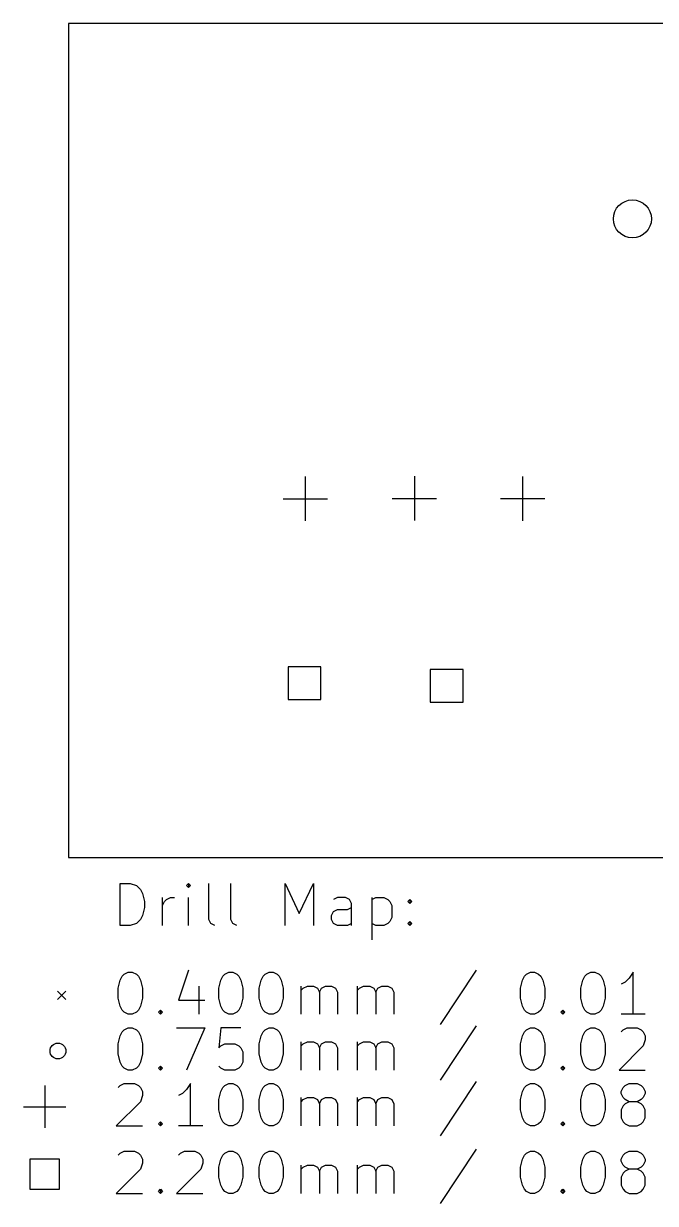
# Model space of a CAD drawing. Extents: x -2.1 to 59.2, y -16.7 to 39.5.
# Drawn here: x -2.1 to 27.8, y -16.4 to 39.5 of the extents above; entities that cross this region are included whole.
import ezdxf

# ---------------------------------------------------------------- set-up
doc = ezdxf.new("R2010")
doc.units = 0
doc.layers.add('BLACK', color=7, linetype='CONTINUOUS')

msp = doc.modelspace()

# ---------------------------------------------------------------- linework, layer by layer
at = {"layer": 'BLACK', "linetype": 'CONTINUOUS'}
for p, q in [((59.2, 39.497), (0, 39.497)), ((0, 39.497), (0, -0.003)), ((11.21, 18.0435), (11.21, 15.9435)), ((16.3771, 18.052), (16.3771, 15.952)), ((21.5002, 18.044), (21.5002, 15.944)), ((10.16, 16.9935), (12.26, 16.9935)), ((15.3271, 17.002), (17.4271, 17.002)), ((20.4502, 16.994), (22.5502, 16.994)), ((11.9538, 9.03282), (10.3982, 9.03282)), ((10.3982, 9.03282), (10.3982, 7.47717)), ((11.9538, 7.47717), (11.9538, 9.03282)), ((18.6848, 8.90583), (17.1292, 8.90583)), ((17.1292, 8.90583), (17.1292, 7.35017)), ((18.6848, 7.35017), (18.6848, 8.90583)), ((10.3982, 7.47717), (11.9538, 7.47717)), ((17.1292, 7.35017), (18.6848, 7.35017)), ((0, -0.003), (59.2, -0.003)), ((2.45119, -3.23276), (2.45119, -1.23276)), ((2.45119, -1.23276), (2.92738, -1.23276)), ((2.92738, -1.23276), (3.2131, -1.328)), ((3.2131, -1.328), (3.40357, -1.51848)), ((3.40357, -1.51848), (3.49881, -1.70895)), ((5.68928, -1.23276), (5.59405, -1.328)), ((5.59405, -1.328), (5.68928, -1.42324)), ((5.78452, -1.328), (5.68928, -1.23276)), ((5.68928, -1.23276), (5.68928, -1.42324)), ((5.68928, -1.42324), (5.78452, -1.328)), ((6.64167, -2.94705), (6.64167, -1.23276)), ((7.68928, -2.94705), (7.68928, -1.23276)), ((10.2607, -3.23276), (10.2607, -1.23276)), ((10.2607, -1.23276), (10.9274, -2.66133)), ((10.9274, -2.66133), (11.594, -1.23276)), ((11.594, -1.23276), (11.594, -3.23276)), ((3.49881, -1.70895), (3.59405, -2.0899)), ((3.59405, -2.0899), (3.59405, -2.37562)), ((4.45119, -3.23276), (4.45119, -1.89943)), ((4.45119, -2.28038), (4.54643, -2.0899)), ((4.54643, -2.0899), (4.64167, -1.99467)), ((4.64167, -1.99467), (4.83214, -1.89943)), ((4.83214, -1.89943), (5.02262, -1.89943)), ((5.68928, -3.23276), (5.68928, -1.89943)), ((12.7369, -1.89943), (12.5464, -1.99467)), ((13.1179, -1.89943), (12.7369, -1.89943)), ((13.3083, -1.99467), (13.1179, -1.89943)), ((13.4036, -2.18514), (13.3083, -1.99467)), ((13.4036, -3.23276), (13.4036, -2.18514)), ((14.356, -1.89943), (14.356, -3.89943)), ((14.356, -1.99467), (14.5464, -1.89943)), ((14.5464, -1.89943), (14.9274, -1.89943)), ((14.9274, -1.89943), (15.1179, -1.99467)), ((15.1179, -1.99467), (15.2131, -2.0899)), ((15.2131, -2.0899), (15.3083, -2.28038)), ((16.0702, -2.0899), (16.1655, -1.99467)), ((16.1655, -2.18514), (16.0702, -2.0899)), ((16.1655, -1.99467), (16.2607, -2.0899)), ((16.1655, -1.99467), (16.1655, -2.18514)), ((16.2607, -2.0899), (16.1655, -2.18514)), ((3.49881, -2.75657), (3.40357, -2.94705)), ((3.59405, -2.37562), (3.49881, -2.75657)), ((12.4512, -2.75657), (12.5464, -2.56609)), ((12.4512, -2.94705), (12.4512, -2.75657)), ((12.5464, -2.56609), (12.7369, -2.47086)), ((12.7369, -2.47086), (13.2131, -2.47086)), ((13.2131, -2.47086), (13.4036, -2.37562)), ((15.3083, -2.28038), (15.3083, -2.85181)), ((2.92738, -3.23276), (2.45119, -3.23276)), ((3.2131, -3.13752), (2.92738, -3.23276)), ((3.40357, -2.94705), (3.2131, -3.13752)), ((6.7369, -3.13752), (6.64167, -2.94705)), ((6.92738, -3.23276), (6.7369, -3.13752)), ((7.78452, -3.13752), (7.68928, -2.94705)), ((7.975, -3.23276), (7.78452, -3.13752)), ((12.5464, -3.13752), (12.4512, -2.94705)), ((12.7369, -3.23276), (12.5464, -3.13752)), ((13.2131, -3.23276), (12.7369, -3.23276)), ((13.4036, -3.13752), (13.2131, -3.23276)), ((14.5464, -3.23276), (14.356, -3.13752)), ((14.9274, -3.23276), (14.5464, -3.23276)), ((15.1179, -3.13752), (14.9274, -3.23276)), ((15.2131, -3.04228), (15.1179, -3.13752)), ((15.3083, -2.85181), (15.2131, -3.04228)), ((16.0702, -3.13752), (16.1655, -3.04228)), ((16.1655, -3.23276), (16.0702, -3.13752)), ((16.1655, -3.04228), (16.2607, -3.13752)), ((16.1655, -3.04228), (16.1655, -3.23276)), ((16.2607, -3.13752), (16.1655, -3.23276)), ((2.54643, -5.62324), (2.64167, -5.528)), ((2.64167, -5.528), (2.83214, -5.43276)), ((2.83214, -5.43276), (3.02262, -5.43276)), ((3.02262, -5.43276), (3.2131, -5.528)), ((3.2131, -5.528), (3.30833, -5.62324)), ((5.68928, -5.33752), (5.2131, -6.76609)), ((7.30833, -5.62324), (7.40357, -5.528)), ((7.40357, -5.528), (7.59405, -5.43276)), ((7.59405, -5.43276), (7.78452, -5.43276)), ((7.78452, -5.43276), (7.975, -5.528)), ((7.975, -5.528), (8.07024, -5.62324)), ((9.21309, -5.62324), (9.30833, -5.528)), ((9.30833, -5.528), (9.49881, -5.43276)), ((9.49881, -5.43276), (9.68928, -5.43276)), ((9.68928, -5.43276), (9.87976, -5.528)), ((9.87976, -5.528), (9.975, -5.62324)), ((19.3083, -5.33752), (17.594, -7.90895)), ((21.594, -5.62324), (21.6893, -5.528)), ((21.6893, -5.528), (21.8798, -5.43276)), ((21.8798, -5.43276), (22.0702, -5.43276)), ((22.0702, -5.43276), (22.2607, -5.528)), ((22.2607, -5.528), (22.356, -5.62324)), ((24.4512, -5.62324), (24.5464, -5.528)), ((24.5464, -5.528), (24.7369, -5.43276)), ((24.7369, -5.43276), (24.9274, -5.43276)), ((24.9274, -5.43276), (25.1179, -5.528)), ((25.1179, -5.528), (25.2131, -5.62324)), ((26.7369, -5.43276), (26.5464, -5.71848)), ((26.7369, -7.43276), (26.7369, -5.43276)), ((2.35595, -6.19467), (2.45119, -5.81371)), ((2.45119, -5.81371), (2.54643, -5.62324)), ((3.30833, -5.62324), (3.40357, -5.81371)), ((3.40357, -5.81371), (3.49881, -6.19467)), ((6.16548, -6.09943), (6.16548, -7.43276)), ((7.11786, -6.19467), (7.2131, -5.81371)), ((7.2131, -5.81371), (7.30833, -5.62324)), ((8.07024, -5.62324), (8.16548, -5.81371)), ((8.16548, -5.81371), (8.26071, -6.19467)), ((9.02262, -6.19467), (9.11786, -5.81371)), ((9.11786, -5.81371), (9.21309, -5.62324)), ((9.975, -5.62324), (10.0702, -5.81371)), ((10.0702, -5.81371), (10.1655, -6.19467)), ((11.0226, -7.43276), (11.0226, -6.09943)), ((11.1179, -6.19467), (11.3083, -6.09943)), ((11.3083, -6.09943), (11.594, -6.09943)), ((11.594, -6.09943), (11.7845, -6.19467)), ((11.975, -6.19467), (12.1655, -6.09943)), ((12.1655, -6.09943), (12.4512, -6.09943)), ((12.4512, -6.09943), (12.6417, -6.19467)), ((13.6893, -7.43276), (13.6893, -6.09943)), ((13.7845, -6.19467), (13.975, -6.09943)), ((13.975, -6.09943), (14.2607, -6.09943)), ((14.2607, -6.09943), (14.4512, -6.19467)), ((14.6417, -6.19467), (14.8321, -6.09943)), ((14.8321, -6.09943), (15.1179, -6.09943)), ((15.1179, -6.09943), (15.3083, -6.19467)), ((21.4036, -6.19467), (21.4988, -5.81371)), ((21.4988, -5.81371), (21.594, -5.62324)), ((22.356, -5.62324), (22.4512, -5.81371)), ((22.4512, -5.81371), (22.5464, -6.19467)), ((24.2607, -6.19467), (24.356, -5.81371)), ((24.356, -5.81371), (24.4512, -5.62324)), ((25.2131, -5.62324), (25.3083, -5.81371)), ((25.3083, -5.81371), (25.4036, -6.19467)), ((26.356, -5.90895), (26.1655, -6.00419)), ((26.5464, -5.71848), (26.356, -5.90895)), ((-0.525, -6.328), (-0.125, -6.728)), ((-0.125, -6.328), (-0.525, -6.728)), ((2.35595, -6.67086), (2.35595, -6.19467)), ((2.45119, -7.05181), (2.35595, -6.67086)), ((3.49881, -6.67086), (3.40357, -7.05181)), ((3.49881, -6.19467), (3.49881, -6.67086)), ((7.11786, -6.67086), (7.11786, -6.19467)), ((7.2131, -7.05181), (7.11786, -6.67086)), ((8.26071, -6.67086), (8.16548, -7.05181)), ((8.26071, -6.19467), (8.26071, -6.67086)), ((9.02262, -6.67086), (9.02262, -6.19467)), ((9.11786, -7.05181), (9.02262, -6.67086)), ((10.1655, -6.67086), (10.0702, -7.05181)), ((10.1655, -6.19467), (10.1655, -6.67086)), ((11.0226, -6.2899), (11.1179, -6.19467)), ((11.7845, -6.19467), (11.8798, -6.38514)), ((11.8798, -6.38514), (11.975, -6.19467)), ((11.8798, -6.38514), (11.8798, -7.43276)), ((12.6417, -6.19467), (12.7369, -6.38514)), ((12.7369, -6.38514), (12.7369, -7.43276)), ((13.6893, -6.2899), (13.7845, -6.19467)), ((14.4512, -6.19467), (14.5464, -6.38514)), ((14.5464, -6.38514), (14.6417, -6.19467)), ((14.5464, -6.38514), (14.5464, -7.43276)), ((15.3083, -6.19467), (15.4036, -6.38514)), ((15.4036, -6.38514), (15.4036, -7.43276)), ((21.4036, -6.67086), (21.4036, -6.19467)), ((21.4988, -7.05181), (21.4036, -6.67086)), ((22.5464, -6.67086), (22.4512, -7.05181)), ((22.5464, -6.19467), (22.5464, -6.67086)), ((24.2607, -6.67086), (24.2607, -6.19467)), ((24.356, -7.05181), (24.2607, -6.67086)), ((25.4036, -6.67086), (25.3083, -7.05181)), ((25.4036, -6.19467), (25.4036, -6.67086)), ((2.54643, -7.24228), (2.45119, -7.05181)), ((2.64167, -7.33752), (2.54643, -7.24228)), ((3.30833, -7.24228), (3.2131, -7.33752)), ((3.40357, -7.05181), (3.30833, -7.24228)), ((4.26071, -7.33752), (4.35595, -7.24228)), ((4.35595, -7.24228), (4.45119, -7.33752)), ((4.35595, -7.24228), (4.35595, -7.43276)), ((5.2131, -6.76609), (6.45119, -6.76609)), ((7.30833, -7.24228), (7.2131, -7.05181)), ((7.40357, -7.33752), (7.30833, -7.24228)), ((8.07024, -7.24228), (7.975, -7.33752)), ((8.16548, -7.05181), (8.07024, -7.24228)), ((9.21309, -7.24228), (9.11786, -7.05181)), ((9.30833, -7.33752), (9.21309, -7.24228)), ((9.975, -7.24228), (9.87976, -7.33752)), ((10.0702, -7.05181), (9.975, -7.24228)), ((21.594, -7.24228), (21.4988, -7.05181)), ((21.6893, -7.33752), (21.594, -7.24228)), ((22.356, -7.24228), (22.2607, -7.33752)), ((22.4512, -7.05181), (22.356, -7.24228)), ((23.3083, -7.33752), (23.4036, -7.24228)), ((23.4036, -7.24228), (23.4988, -7.33752)), ((23.4036, -7.24228), (23.4036, -7.43276)), ((24.4512, -7.24228), (24.356, -7.05181)), ((24.5464, -7.33752), (24.4512, -7.24228)), ((25.2131, -7.24228), (25.1179, -7.33752)), ((25.3083, -7.05181), (25.2131, -7.24228)), ((2.83214, -7.43276), (2.64167, -7.33752)), ((3.02262, -7.43276), (2.83214, -7.43276)), ((3.2131, -7.33752), (3.02262, -7.43276)), ((4.35595, -7.43276), (4.26071, -7.33752)), ((4.45119, -7.33752), (4.35595, -7.43276)), ((7.59405, -7.43276), (7.40357, -7.33752)), ((7.78452, -7.43276), (7.59405, -7.43276)), ((7.975, -7.33752), (7.78452, -7.43276)), ((9.49881, -7.43276), (9.30833, -7.33752)), ((9.68928, -7.43276), (9.49881, -7.43276)), ((9.87976, -7.33752), (9.68928, -7.43276)), ((21.8798, -7.43276), (21.6893, -7.33752)), ((22.0702, -7.43276), (21.8798, -7.43276)), ((22.2607, -7.33752), (22.0702, -7.43276)), ((23.4036, -7.43276), (23.3083, -7.33752)), ((23.4988, -7.33752), (23.4036, -7.43276)), ((24.7369, -7.43276), (24.5464, -7.33752)), ((24.9274, -7.43276), (24.7369, -7.43276)), ((25.1179, -7.33752), (24.9274, -7.43276)), ((27.3083, -7.43276), (26.1655, -7.43276)), ((2.45119, -8.45371), (2.54643, -8.26324)), ((2.54643, -8.26324), (2.64167, -8.168)), ((2.64167, -8.168), (2.83214, -8.07276)), ((2.83214, -8.07276), (3.02262, -8.07276)), ((3.02262, -8.07276), (3.2131, -8.168)), ((3.2131, -8.168), (3.30833, -8.26324)), ((3.30833, -8.26324), (3.40357, -8.45371)), ((5.11786, -8.07276), (6.45119, -8.07276)), ((6.45119, -8.07276), (5.59405, -10.0728)), ((7.2131, -8.07276), (7.11786, -9.02514)), ((8.16548, -8.07276), (7.2131, -8.07276)), ((9.11786, -8.45371), (9.21309, -8.26324)), ((9.21309, -8.26324), (9.30833, -8.168)), ((9.30833, -8.168), (9.49881, -8.07276)), ((9.49881, -8.07276), (9.68928, -8.07276)), ((9.68928, -8.07276), (9.87976, -8.168)), ((9.87976, -8.168), (9.975, -8.26324)), ((9.975, -8.26324), (10.0702, -8.45371)), ((19.3083, -7.97752), (17.594, -10.549)), ((21.4988, -8.45371), (21.594, -8.26324)), ((21.594, -8.26324), (21.6893, -8.168)), ((21.6893, -8.168), (21.8798, -8.07276)), ((21.8798, -8.07276), (22.0702, -8.07276)), ((22.0702, -8.07276), (22.2607, -8.168)), ((22.2607, -8.168), (22.356, -8.26324)), ((22.356, -8.26324), (22.4512, -8.45371)), ((24.356, -8.45371), (24.4512, -8.26324)), ((24.4512, -8.26324), (24.5464, -8.168)), ((24.5464, -8.168), (24.7369, -8.07276)), ((24.7369, -8.07276), (24.9274, -8.07276)), ((24.9274, -8.07276), (25.1179, -8.168)), ((25.1179, -8.168), (25.2131, -8.26324)), ((25.2131, -8.26324), (25.3083, -8.45371)), ((26.1655, -8.26324), (26.2607, -8.168)), ((26.2607, -8.168), (26.4512, -8.07276)), ((26.4512, -8.07276), (26.9274, -8.07276)), ((26.9274, -8.07276), (27.1179, -8.168)), ((27.1179, -8.168), (27.2131, -8.26324)), ((27.2131, -8.26324), (27.3083, -8.45371)), ((2.35595, -8.83467), (2.45119, -8.45371)), ((2.35595, -9.31086), (2.35595, -8.83467)), ((3.40357, -8.45371), (3.49881, -8.83467)), ((3.49881, -8.83467), (3.49881, -9.31086)), ((7.11786, -9.02514), (7.2131, -8.9299)), ((7.2131, -8.9299), (7.40357, -8.83467)), ((7.40357, -8.83467), (7.87976, -8.83467)), ((7.87976, -8.83467), (8.07024, -8.9299)), ((8.07024, -8.9299), (8.16548, -9.02514)), ((9.02262, -8.83467), (9.11786, -8.45371)), ((9.02262, -9.31086), (9.02262, -8.83467)), ((10.0702, -8.45371), (10.1655, -8.83467)), ((10.1655, -8.83467), (10.1655, -9.31086)), ((11.0226, -10.0728), (11.0226, -8.73943)), ((11.0226, -8.9299), (11.1179, -8.83467)), ((11.1179, -8.83467), (11.3083, -8.73943)), ((11.3083, -8.73943), (11.594, -8.73943)), ((11.594, -8.73943), (11.7845, -8.83467)), ((11.7845, -8.83467), (11.8798, -9.02514)), ((11.8798, -9.02514), (11.975, -8.83467)), ((11.975, -8.83467), (12.1655, -8.73943)), ((12.1655, -8.73943), (12.4512, -8.73943)), ((12.4512, -8.73943), (12.6417, -8.83467)), ((12.6417, -8.83467), (12.7369, -9.02514)), ((13.6893, -10.0728), (13.6893, -8.73943)), ((13.6893, -8.9299), (13.7845, -8.83467)), ((13.7845, -8.83467), (13.975, -8.73943)), ((13.975, -8.73943), (14.2607, -8.73943)), ((14.2607, -8.73943), (14.4512, -8.83467)), ((14.4512, -8.83467), (14.5464, -9.02514)), ((14.5464, -9.02514), (14.6417, -8.83467)), ((14.6417, -8.83467), (14.8321, -8.73943)), ((14.8321, -8.73943), (15.1179, -8.73943)), ((15.1179, -8.73943), (15.3083, -8.83467)), ((15.3083, -8.83467), (15.4036, -9.02514)), ((21.4036, -8.83467), (21.4988, -8.45371)), ((21.4036, -9.31086), (21.4036, -8.83467)), ((22.4512, -8.45371), (22.5464, -8.83467)), ((22.5464, -8.83467), (22.5464, -9.31086)), ((24.2607, -8.83467), (24.356, -8.45371)), ((24.2607, -9.31086), (24.2607, -8.83467)), ((25.3083, -8.45371), (25.4036, -8.83467)), ((25.4036, -8.83467), (25.4036, -9.31086)), ((27.2131, -8.9299), (26.0702, -10.0728)), ((27.3083, -8.64419), (27.2131, -8.9299)), ((27.3083, -8.45371), (27.3083, -8.64419)), ((2.45119, -9.69181), (2.35595, -9.31086)), ((3.49881, -9.31086), (3.40357, -9.69181)), ((8.16548, -9.02514), (8.26071, -9.21562)), ((8.26071, -9.21562), (8.26071, -9.69181)), ((9.11786, -9.69181), (9.02262, -9.31086)), ((10.1655, -9.31086), (10.0702, -9.69181)), ((11.8798, -9.02514), (11.8798, -10.0728)), ((12.7369, -9.02514), (12.7369, -10.0728)), ((14.5464, -9.02514), (14.5464, -10.0728)), ((15.4036, -9.02514), (15.4036, -10.0728)), ((21.4988, -9.69181), (21.4036, -9.31086)), ((22.5464, -9.31086), (22.4512, -9.69181)), ((24.356, -9.69181), (24.2607, -9.31086)), ((25.4036, -9.31086), (25.3083, -9.69181)), ((2.54643, -9.88228), (2.45119, -9.69181)), ((2.64167, -9.97752), (2.54643, -9.88228)), ((2.83214, -10.0728), (2.64167, -9.97752)), ((3.2131, -9.97752), (3.02262, -10.0728)), ((3.30833, -9.88228), (3.2131, -9.97752)), ((3.40357, -9.69181), (3.30833, -9.88228)), ((4.26071, -9.97752), (4.35595, -9.88228)), ((4.35595, -10.0728), (4.26071, -9.97752)), ((4.35595, -9.88228), (4.45119, -9.97752)), ((4.35595, -9.88228), (4.35595, -10.0728)), ((4.45119, -9.97752), (4.35595, -10.0728)), ((7.2131, -9.97752), (7.11786, -9.88228)), ((7.40357, -10.0728), (7.2131, -9.97752)), ((8.07024, -9.97752), (7.87976, -10.0728)), ((8.16548, -9.88228), (8.07024, -9.97752)), ((8.26071, -9.69181), (8.16548, -9.88228)), ((9.21309, -9.88228), (9.11786, -9.69181)), ((9.30833, -9.97752), (9.21309, -9.88228)), ((9.49881, -10.0728), (9.30833, -9.97752)), ((9.87976, -9.97752), (9.68928, -10.0728)), ((9.975, -9.88228), (9.87976, -9.97752)), ((10.0702, -9.69181), (9.975, -9.88228)), ((21.594, -9.88228), (21.4988, -9.69181)), ((21.6893, -9.97752), (21.594, -9.88228)), ((21.8798, -10.0728), (21.6893, -9.97752)), ((22.2607, -9.97752), (22.0702, -10.0728)), ((22.356, -9.88228), (22.2607, -9.97752)), ((22.4512, -9.69181), (22.356, -9.88228)), ((23.3083, -9.97752), (23.4036, -9.88228)), ((23.4036, -10.0728), (23.3083, -9.97752)), ((23.4036, -9.88228), (23.4988, -9.97752)), ((23.4036, -9.88228), (23.4036, -10.0728)), ((23.4988, -9.97752), (23.4036, -10.0728)), ((24.4512, -9.88228), (24.356, -9.69181)), ((24.5464, -9.97752), (24.4512, -9.88228)), ((24.7369, -10.0728), (24.5464, -9.97752)), ((25.1179, -9.97752), (24.9274, -10.0728)), ((25.2131, -9.88228), (25.1179, -9.97752)), ((25.3083, -9.69181), (25.2131, -9.88228)), ((3.02262, -10.0728), (2.83214, -10.0728)), ((7.87976, -10.0728), (7.40357, -10.0728)), ((9.68928, -10.0728), (9.49881, -10.0728)), ((19.3083, -10.6175), (17.594, -13.189)), ((22.0702, -10.0728), (21.8798, -10.0728)), ((24.9274, -10.0728), (24.7369, -10.0728)), ((26.0702, -10.0728), (27.3083, -10.0728)), ((-1.125, -10.808), (-1.125, -12.808)), ((2.35595, -10.9032), (2.45119, -10.808)), ((2.45119, -10.808), (2.64167, -10.7128)), ((2.64167, -10.7128), (3.11786, -10.7128)), ((3.11786, -10.7128), (3.30833, -10.808)), ((3.30833, -10.808), (3.40357, -10.9032)), ((3.40357, -10.9032), (3.49881, -11.0937)), ((3.49881, -11.0937), (3.49881, -11.2842)), ((5.59405, -10.9985), (5.40357, -11.189)), ((5.78452, -10.7128), (5.59405, -10.9985)), ((5.78452, -12.7128), (5.78452, -10.7128)), ((7.11786, -11.4747), (7.2131, -11.0937)), ((7.2131, -11.0937), (7.30833, -10.9032)), ((7.30833, -10.9032), (7.40357, -10.808)), ((7.40357, -10.808), (7.59405, -10.7128)), ((7.59405, -10.7128), (7.78452, -10.7128)), ((7.78452, -10.7128), (7.975, -10.808)), ((7.975, -10.808), (8.07024, -10.9032)), ((8.07024, -10.9032), (8.16548, -11.0937)), ((8.16548, -11.0937), (8.26071, -11.4747)), ((9.02262, -11.4747), (9.11786, -11.0937)), ((9.11786, -11.0937), (9.21309, -10.9032)), ((9.21309, -10.9032), (9.30833, -10.808)), ((9.30833, -10.808), (9.49881, -10.7128)), ((9.49881, -10.7128), (9.68928, -10.7128)), ((9.68928, -10.7128), (9.87976, -10.808)), ((9.87976, -10.808), (9.975, -10.9032)), ((9.975, -10.9032), (10.0702, -11.0937)), ((10.0702, -11.0937), (10.1655, -11.4747)), ((21.4036, -11.4747), (21.4988, -11.0937)), ((21.4988, -11.0937), (21.594, -10.9032)), ((21.594, -10.9032), (21.6893, -10.808)), ((21.6893, -10.808), (21.8798, -10.7128)), ((21.8798, -10.7128), (22.0702, -10.7128)), ((22.0702, -10.7128), (22.2607, -10.808)), ((22.2607, -10.808), (22.356, -10.9032)), ((22.356, -10.9032), (22.4512, -11.0937)), ((22.4512, -11.0937), (22.5464, -11.4747)), ((24.2607, -11.4747), (24.356, -11.0937)), ((24.356, -11.0937), (24.4512, -10.9032)), ((24.4512, -10.9032), (24.5464, -10.808)), ((24.5464, -10.808), (24.7369, -10.7128)), ((24.7369, -10.7128), (24.9274, -10.7128)), ((24.9274, -10.7128), (25.1179, -10.808)), ((25.1179, -10.808), (25.2131, -10.9032)), ((25.2131, -10.9032), (25.3083, -11.0937)), ((25.3083, -11.0937), (25.4036, -11.4747)), ((26.1655, -11.0937), (26.2607, -10.9032)), ((26.1655, -11.189), (26.1655, -11.0937)), ((26.2607, -10.9032), (26.356, -10.808)), ((26.356, -10.808), (26.5464, -10.7128)), ((26.5464, -10.7128), (26.9274, -10.7128)), ((26.9274, -10.7128), (27.1179, -10.808)), ((27.1179, -10.808), (27.2131, -10.9032)), ((27.2131, -10.9032), (27.3083, -11.0937)), ((27.3083, -11.0937), (27.3083, -11.189)), ((3.40357, -11.5699), (2.26071, -12.7128)), ((3.49881, -11.2842), (3.40357, -11.5699)), ((5.40357, -11.189), (5.2131, -11.2842)), ((7.11786, -11.9509), (7.11786, -11.4747)), ((8.26071, -11.4747), (8.26071, -11.9509)), ((9.02262, -11.9509), (9.02262, -11.4747)), ((10.1655, -11.4747), (10.1655, -11.9509)), ((11.0226, -12.7128), (11.0226, -11.3794)), ((11.0226, -11.5699), (11.1179, -11.4747)), ((11.1179, -11.4747), (11.3083, -11.3794)), ((11.3083, -11.3794), (11.594, -11.3794)), ((11.594, -11.3794), (11.7845, -11.4747)), ((11.7845, -11.4747), (11.8798, -11.6651)), ((11.8798, -11.6651), (11.975, -11.4747)), ((11.8798, -11.6651), (11.8798, -12.7128)), ((11.975, -11.4747), (12.1655, -11.3794)), ((12.1655, -11.3794), (12.4512, -11.3794)), ((12.4512, -11.3794), (12.6417, -11.4747)), ((12.6417, -11.4747), (12.7369, -11.6651)), ((12.7369, -11.6651), (12.7369, -12.7128)), ((13.6893, -12.7128), (13.6893, -11.3794)), ((13.6893, -11.5699), (13.7845, -11.4747)), ((13.7845, -11.4747), (13.975, -11.3794)), ((13.975, -11.3794), (14.2607, -11.3794)), ((14.2607, -11.3794), (14.4512, -11.4747)), ((14.4512, -11.4747), (14.5464, -11.6651)), ((14.5464, -11.6651), (14.6417, -11.4747)), ((14.5464, -11.6651), (14.5464, -12.7128)), ((14.6417, -11.4747), (14.8321, -11.3794)), ((14.8321, -11.3794), (15.1179, -11.3794)), ((15.1179, -11.3794), (15.3083, -11.4747)), ((15.3083, -11.4747), (15.4036, -11.6651)), ((15.4036, -11.6651), (15.4036, -12.7128)), ((21.4036, -11.9509), (21.4036, -11.4747)), ((22.5464, -11.4747), (22.5464, -11.9509)), ((24.2607, -11.9509), (24.2607, -11.4747)), ((25.4036, -11.4747), (25.4036, -11.9509)), ((26.2607, -11.3794), (26.1655, -11.189)), ((26.356, -11.4747), (26.2607, -11.3794)), ((26.356, -11.6651), (26.2607, -11.7604)), ((26.5464, -11.5699), (26.356, -11.4747)), ((26.5464, -11.5699), (26.356, -11.6651)), ((26.9274, -11.5699), (26.5464, -11.5699)), ((27.1179, -11.4747), (26.9274, -11.5699)), ((27.1179, -11.6651), (26.9274, -11.5699)), ((27.2131, -11.3794), (27.1179, -11.4747)), ((27.2131, -11.7604), (27.1179, -11.6651)), ((27.3083, -11.189), (27.2131, -11.3794)), ((-2.125, -11.808), (-0.125, -11.808)), ((7.2131, -12.3318), (7.11786, -11.9509)), ((8.26071, -11.9509), (8.16548, -12.3318)), ((9.11786, -12.3318), (9.02262, -11.9509)), ((10.1655, -11.9509), (10.0702, -12.3318)), ((21.4988, -12.3318), (21.4036, -11.9509)), ((22.5464, -11.9509), (22.4512, -12.3318)), ((24.356, -12.3318), (24.2607, -11.9509)), ((25.4036, -11.9509), (25.3083, -12.3318)), ((26.2607, -11.7604), (26.1655, -11.9509)), ((26.1655, -11.9509), (26.1655, -12.3318)), ((27.3083, -11.9509), (27.2131, -11.7604)), ((27.3083, -12.3318), (27.3083, -11.9509)), ((2.26071, -12.7128), (3.49881, -12.7128)), ((4.26071, -12.6175), (4.35595, -12.5223)), ((4.35595, -12.7128), (4.26071, -12.6175)), ((4.35595, -12.5223), (4.45119, -12.6175)), ((4.35595, -12.5223), (4.35595, -12.7128)), ((4.45119, -12.6175), (4.35595, -12.7128)), ((6.35595, -12.7128), (5.2131, -12.7128)), ((7.30833, -12.5223), (7.2131, -12.3318)), ((7.40357, -12.6175), (7.30833, -12.5223)), ((7.59405, -12.7128), (7.40357, -12.6175)), ((7.78452, -12.7128), (7.59405, -12.7128)), ((7.975, -12.6175), (7.78452, -12.7128)), ((8.07024, -12.5223), (7.975, -12.6175)), ((8.16548, -12.3318), (8.07024, -12.5223)), ((9.21309, -12.5223), (9.11786, -12.3318)), ((9.30833, -12.6175), (9.21309, -12.5223)), ((9.49881, -12.7128), (9.30833, -12.6175)), ((9.68928, -12.7128), (9.49881, -12.7128)), ((9.87976, -12.6175), (9.68928, -12.7128)), ((9.975, -12.5223), (9.87976, -12.6175)), ((10.0702, -12.3318), (9.975, -12.5223)), ((21.594, -12.5223), (21.4988, -12.3318)), ((21.6893, -12.6175), (21.594, -12.5223)), ((21.8798, -12.7128), (21.6893, -12.6175)), ((22.0702, -12.7128), (21.8798, -12.7128)), ((22.2607, -12.6175), (22.0702, -12.7128)), ((22.356, -12.5223), (22.2607, -12.6175)), ((22.4512, -12.3318), (22.356, -12.5223)), ((23.3083, -12.6175), (23.4036, -12.5223)), ((23.4036, -12.7128), (23.3083, -12.6175)), ((23.4036, -12.5223), (23.4988, -12.6175)), ((23.4036, -12.5223), (23.4036, -12.7128)), ((23.4988, -12.6175), (23.4036, -12.7128)), ((24.4512, -12.5223), (24.356, -12.3318)), ((24.5464, -12.6175), (24.4512, -12.5223)), ((24.7369, -12.7128), (24.5464, -12.6175)), ((24.9274, -12.7128), (24.7369, -12.7128)), ((25.1179, -12.6175), (24.9274, -12.7128)), ((25.2131, -12.5223), (25.1179, -12.6175)), ((25.3083, -12.3318), (25.2131, -12.5223)), ((26.1655, -12.3318), (26.2607, -12.5223)), ((26.2607, -12.5223), (26.356, -12.6175)), ((26.356, -12.6175), (26.5464, -12.7128)), ((26.5464, -12.7128), (26.9274, -12.7128)), ((26.9274, -12.7128), (27.1179, -12.6175)), ((27.1179, -12.6175), (27.2131, -12.5223)), ((27.2131, -12.5223), (27.3083, -12.3318)), ((2.45119, -14.008), (2.64167, -13.9128)), ((2.64167, -13.9128), (3.11786, -13.9128)), ((3.11786, -13.9128), (3.30833, -14.008)), ((5.30833, -14.008), (5.49881, -13.9128)), ((5.49881, -13.9128), (5.975, -13.9128)), ((5.975, -13.9128), (6.16548, -14.008)), ((7.40357, -14.008), (7.59405, -13.9128)), ((7.59405, -13.9128), (7.78452, -13.9128)), ((7.78452, -13.9128), (7.975, -14.008)), ((9.30833, -14.008), (9.49881, -13.9128)), ((9.49881, -13.9128), (9.68928, -13.9128)), ((9.68928, -13.9128), (9.87976, -14.008)), ((19.3083, -13.8175), (17.594, -16.389)), ((21.6893, -14.008), (21.8798, -13.9128)), ((21.8798, -13.9128), (22.0702, -13.9128)), ((22.0702, -13.9128), (22.2607, -14.008)), ((24.5464, -14.008), (24.7369, -13.9128)), ((24.7369, -13.9128), (24.9274, -13.9128)), ((24.9274, -13.9128), (25.1179, -14.008)), ((26.356, -14.008), (26.5464, -13.9128)), ((26.5464, -13.9128), (26.9274, -13.9128)), ((26.9274, -13.9128), (27.1179, -14.008)), ((-0.41789, -14.3009), (-1.83211, -14.3009)), ((-1.83211, -14.3009), (-1.83211, -15.7151)), ((-0.41789, -15.7151), (-0.41789, -14.3009)), ((2.35595, -14.1032), (2.45119, -14.008)), ((3.30833, -14.008), (3.40357, -14.1032)), ((3.40357, -14.1032), (3.49881, -14.2937)), ((3.49881, -14.4842), (3.40357, -14.7699)), ((3.49881, -14.2937), (3.49881, -14.4842)), ((5.2131, -14.1032), (5.30833, -14.008)), ((6.16548, -14.008), (6.26071, -14.1032)), ((6.26071, -14.1032), (6.35595, -14.2937)), ((6.35595, -14.4842), (6.26071, -14.7699)), ((6.35595, -14.2937), (6.35595, -14.4842)), ((7.11786, -14.6747), (7.2131, -14.2937)), ((7.2131, -14.2937), (7.30833, -14.1032)), ((7.30833, -14.1032), (7.40357, -14.008)), ((7.975, -14.008), (8.07024, -14.1032)), ((8.07024, -14.1032), (8.16548, -14.2937)), ((8.16548, -14.2937), (8.26071, -14.6747)), ((9.02262, -14.6747), (9.11786, -14.2937)), ((9.11786, -14.2937), (9.21309, -14.1032)), ((9.21309, -14.1032), (9.30833, -14.008)), ((9.87976, -14.008), (9.975, -14.1032)), ((9.975, -14.1032), (10.0702, -14.2937)), ((10.0702, -14.2937), (10.1655, -14.6747)), ((21.4036, -14.6747), (21.4988, -14.2937)), ((21.4988, -14.2937), (21.594, -14.1032)), ((21.594, -14.1032), (21.6893, -14.008)), ((22.2607, -14.008), (22.356, -14.1032)), ((22.356, -14.1032), (22.4512, -14.2937)), ((22.4512, -14.2937), (22.5464, -14.6747)), ((24.2607, -14.6747), (24.356, -14.2937)), ((24.356, -14.2937), (24.4512, -14.1032)), ((24.4512, -14.1032), (24.5464, -14.008)), ((25.1179, -14.008), (25.2131, -14.1032)), ((25.2131, -14.1032), (25.3083, -14.2937)), ((25.3083, -14.2937), (25.4036, -14.6747)), ((26.1655, -14.2937), (26.2607, -14.1032)), ((26.1655, -14.389), (26.1655, -14.2937)), ((26.2607, -14.5794), (26.1655, -14.389)), ((26.2607, -14.1032), (26.356, -14.008)), ((27.1179, -14.008), (27.2131, -14.1032)), ((27.2131, -14.1032), (27.3083, -14.2937)), ((27.3083, -14.389), (27.2131, -14.5794)), ((27.3083, -14.2937), (27.3083, -14.389)), ((3.40357, -14.7699), (2.26071, -15.9128)), ((6.26071, -14.7699), (5.11786, -15.9128)), ((7.11786, -15.1509), (7.11786, -14.6747)), ((8.26071, -14.6747), (8.26071, -15.1509)), ((9.02262, -15.1509), (9.02262, -14.6747)), ((10.1655, -14.6747), (10.1655, -15.1509)), ((11.0226, -15.9128), (11.0226, -14.5794)), ((11.0226, -14.7699), (11.1179, -14.6747)), ((11.1179, -14.6747), (11.3083, -14.5794)), ((11.3083, -14.5794), (11.594, -14.5794)), ((11.594, -14.5794), (11.7845, -14.6747)), ((11.7845, -14.6747), (11.8798, -14.8651)), ((11.8798, -14.8651), (11.975, -14.6747)), ((11.8798, -14.8651), (11.8798, -15.9128)), ((11.975, -14.6747), (12.1655, -14.5794)), ((12.1655, -14.5794), (12.4512, -14.5794)), ((12.4512, -14.5794), (12.6417, -14.6747)), ((12.6417, -14.6747), (12.7369, -14.8651)), ((12.7369, -14.8651), (12.7369, -15.9128)), ((13.6893, -15.9128), (13.6893, -14.5794)), ((13.6893, -14.7699), (13.7845, -14.6747)), ((13.7845, -14.6747), (13.975, -14.5794)), ((13.975, -14.5794), (14.2607, -14.5794)), ((14.2607, -14.5794), (14.4512, -14.6747)), ((14.4512, -14.6747), (14.5464, -14.8651)), ((14.5464, -14.8651), (14.6417, -14.6747)), ((14.5464, -14.8651), (14.5464, -15.9128)), ((14.6417, -14.6747), (14.8321, -14.5794)), ((14.8321, -14.5794), (15.1179, -14.5794)), ((15.1179, -14.5794), (15.3083, -14.6747)), ((15.3083, -14.6747), (15.4036, -14.8651)), ((15.4036, -14.8651), (15.4036, -15.9128)), ((21.4036, -15.1509), (21.4036, -14.6747)), ((22.5464, -14.6747), (22.5464, -15.1509)), ((24.2607, -15.1509), (24.2607, -14.6747)), ((25.4036, -14.6747), (25.4036, -15.1509)), ((26.2607, -14.9604), (26.1655, -15.1509)), ((26.356, -14.6747), (26.2607, -14.5794)), ((26.356, -14.8651), (26.2607, -14.9604)), ((26.5464, -14.7699), (26.356, -14.6747)), ((26.5464, -14.7699), (26.356, -14.8651)), ((26.9274, -14.7699), (26.5464, -14.7699)), ((27.1179, -14.6747), (26.9274, -14.7699)), ((27.1179, -14.8651), (26.9274, -14.7699)), ((27.2131, -14.5794), (27.1179, -14.6747)), ((27.2131, -14.9604), (27.1179, -14.8651)), ((27.3083, -15.1509), (27.2131, -14.9604)), ((7.2131, -15.5318), (7.11786, -15.1509)), ((7.30833, -15.7223), (7.2131, -15.5318)), ((8.16548, -15.5318), (8.07024, -15.7223)), ((8.26071, -15.1509), (8.16548, -15.5318)), ((9.11786, -15.5318), (9.02262, -15.1509)), ((9.21309, -15.7223), (9.11786, -15.5318)), ((10.0702, -15.5318), (9.975, -15.7223)), ((10.1655, -15.1509), (10.0702, -15.5318)), ((21.4988, -15.5318), (21.4036, -15.1509)), ((21.594, -15.7223), (21.4988, -15.5318)), ((22.4512, -15.5318), (22.356, -15.7223)), ((22.5464, -15.1509), (22.4512, -15.5318)), ((24.356, -15.5318), (24.2607, -15.1509)), ((24.4512, -15.7223), (24.356, -15.5318)), ((25.3083, -15.5318), (25.2131, -15.7223)), ((25.4036, -15.1509), (25.3083, -15.5318)), ((26.1655, -15.1509), (26.1655, -15.5318)), ((26.1655, -15.5318), (26.2607, -15.7223)), ((27.2131, -15.7223), (27.3083, -15.5318)), ((27.3083, -15.5318), (27.3083, -15.1509)), ((-1.83211, -15.7151), (-0.41789, -15.7151)), ((2.26071, -15.9128), (3.49881, -15.9128)), ((4.26071, -15.8175), (4.35595, -15.7223)), ((4.35595, -15.9128), (4.26071, -15.8175)), ((4.35595, -15.7223), (4.45119, -15.8175)), ((4.35595, -15.7223), (4.35595, -15.9128)), ((4.45119, -15.8175), (4.35595, -15.9128)), ((5.11786, -15.9128), (6.35595, -15.9128)), ((7.40357, -15.8175), (7.30833, -15.7223)), ((7.59405, -15.9128), (7.40357, -15.8175)), ((7.78452, -15.9128), (7.59405, -15.9128)), ((7.975, -15.8175), (7.78452, -15.9128)), ((8.07024, -15.7223), (7.975, -15.8175)), ((9.30833, -15.8175), (9.21309, -15.7223)), ((9.49881, -15.9128), (9.30833, -15.8175)), ((9.68928, -15.9128), (9.49881, -15.9128)), ((9.87976, -15.8175), (9.68928, -15.9128)), ((9.975, -15.7223), (9.87976, -15.8175)), ((21.6893, -15.8175), (21.594, -15.7223)), ((21.8798, -15.9128), (21.6893, -15.8175)), ((22.0702, -15.9128), (21.8798, -15.9128)), ((22.2607, -15.8175), (22.0702, -15.9128)), ((22.356, -15.7223), (22.2607, -15.8175)), ((23.3083, -15.8175), (23.4036, -15.7223)), ((23.4036, -15.9128), (23.3083, -15.8175)), ((23.4036, -15.7223), (23.4988, -15.8175)), ((23.4036, -15.7223), (23.4036, -15.9128)), ((23.4988, -15.8175), (23.4036, -15.9128)), ((24.5464, -15.8175), (24.4512, -15.7223)), ((24.7369, -15.9128), (24.5464, -15.8175)), ((24.9274, -15.9128), (24.7369, -15.9128)), ((25.1179, -15.8175), (24.9274, -15.9128)), ((25.2131, -15.7223), (25.1179, -15.8175)), ((26.2607, -15.7223), (26.356, -15.8175)), ((26.356, -15.8175), (26.5464, -15.9128)), ((26.5464, -15.9128), (26.9274, -15.9128)), ((26.9274, -15.9128), (27.1179, -15.8175)), ((27.1179, -15.8175), (27.2131, -15.7223))]:
    msp.add_line(p, q, dxfattribs=at)
at = {"layer": 'BLACK'}
for centre, radius in [((26.7, 30.247), 0.9), ((-0.5, -9.168), 0.375)]:
    msp.add_circle(centre, radius, dxfattribs=at)

doc.saveas('drawing.dxf')
